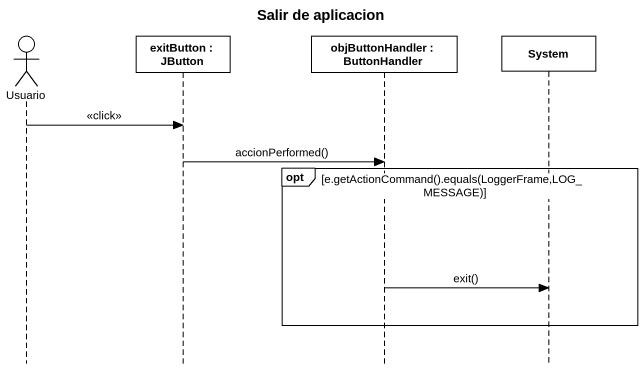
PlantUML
@startuml
title Salir de aplicacion
hide footbox
actor Usuario
participant "exitButton : JButton" as exitButton
participant "objButtonHandler : ButtonHandler" as objButtonHandler
participant System

Usuario -> exitButton : <<click>>
exitButton -> objButtonHandler : accionPerformed()
opt e.getActionCommand().equals(LoggerFrame,LOG_MESSAGE)
  objButtonHandler -> System : exit()
end
@enduml
